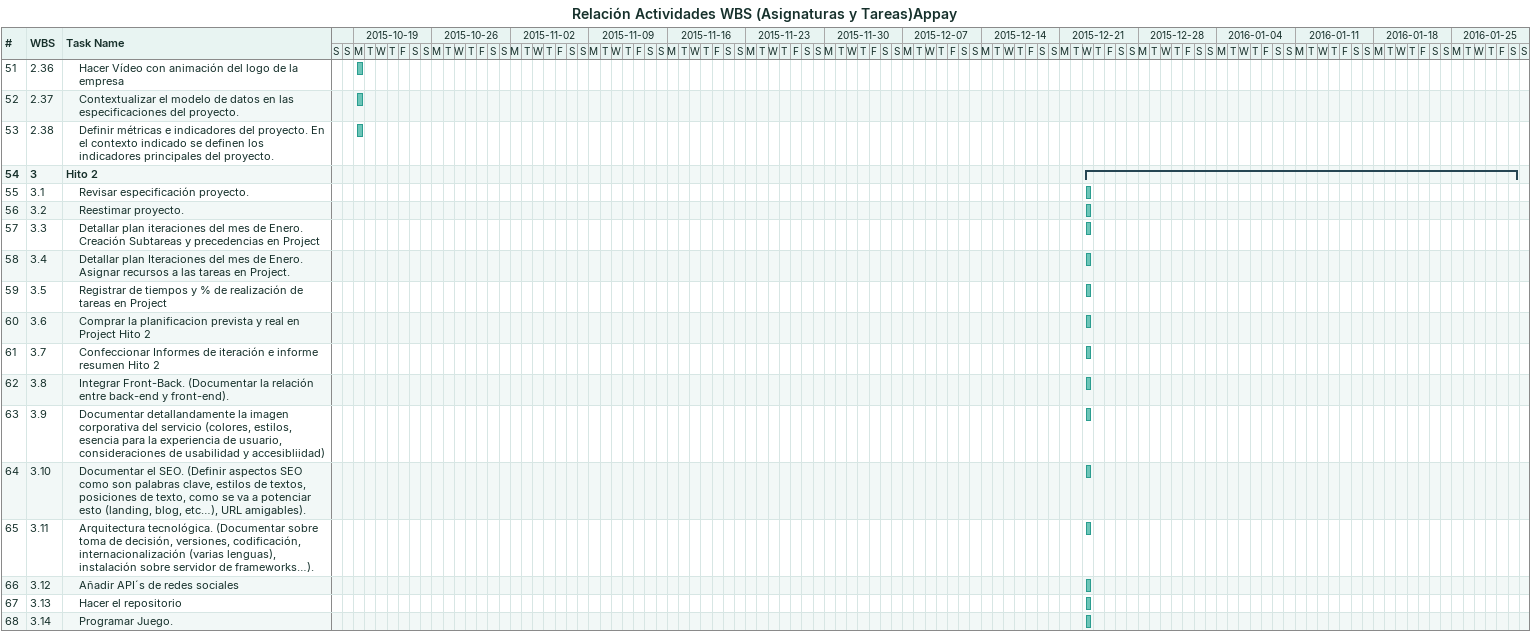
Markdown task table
Relación Actividades WBS (Asignaturas y Tareas)Appay

| ID | WBS | Task | Start | Finish |
|---|---|---|---|---|
| 51 | 2.36 | Hacer Vídeo con animación del logo de la empresa | 2015-10-19 | 2015-10-19 |
| 52 | 2.37 | Contextualizar el modelo de datos en las especificaciones del proyecto. | 2015-10-19 | 2015-10-19 |
| 53 | 2.38 | Definir métricas e indicadores del proyecto. En el contexto indicado se definen los indicadores principales del proyecto. | 2015-10-19 | 2015-10-19 |
| 54 | 3 | **Hito 2** | 2015-12-23 | 2016-01-30 |
| 55 | 3.1 | Revisar especificación proyecto. | 2015-12-23 | 2015-12-23 |
| 56 | 3.2 | Reestimar proyecto. | 2015-12-23 | 2015-12-23 |
| 57 | 3.3 | Detallar plan iteraciones del mes de Enero. Creación Subtareas y precedencias en Project | 2015-12-23 | 2015-12-23 |
| 58 | 3.4 | Detallar plan Iteraciones del mes de Enero. Asignar recursos a las tareas en Project. | 2015-12-23 | 2015-12-23 |
| 59 | 3.5 | Registrar de tiempos y % de realización de tareas en Project | 2015-12-23 | 2015-12-23 |
| 60 | 3.6 | Comprar la planificacion prevista y real en Project Hito 2 | 2015-12-23 | 2015-12-23 |
| 61 | 3.7 | Confeccionar Informes de iteración e informe resumen Hito 2 | 2015-12-23 | 2015-12-23 |
| 62 | 3.8 | Integrar Front-Back. (Documentar la relación entre back-end y front-end). | 2015-12-23 | 2015-12-23 |
| 63 | 3.9 | Documentar detallandamente la imagen corporativa del servicio (colores, estilos, esencia para la experiencia de usuario, consideraciones de usabilidad y accesibliidad) | 2015-12-23 | 2015-12-23 |
| 64 | 3.10 | Documentar el SEO. (Definir aspectos SEO como son palabras clave, estilos de textos, posiciones de texto, como se va a potenciar esto (landing, blog, etc…), URL amigables). | 2015-12-23 | 2015-12-23 |
| 65 | 3.11 | Arquitectura tecnológica. (Documentar sobre toma de decisión, versiones, codificación, internacionalización (varias lenguas), instalación sobre servidor de frameworks…). | 2015-12-23 | 2015-12-23 |
| 66 | 3.12 | Añadir API´s de redes sociales | 2015-12-23 | 2015-12-23 |
| 67 | 3.13 | Hacer el repositorio | 2015-12-23 | 2015-12-23 |
| 68 | 3.14 | Programar Juego. | 2015-12-23 | 2015-12-23 |
